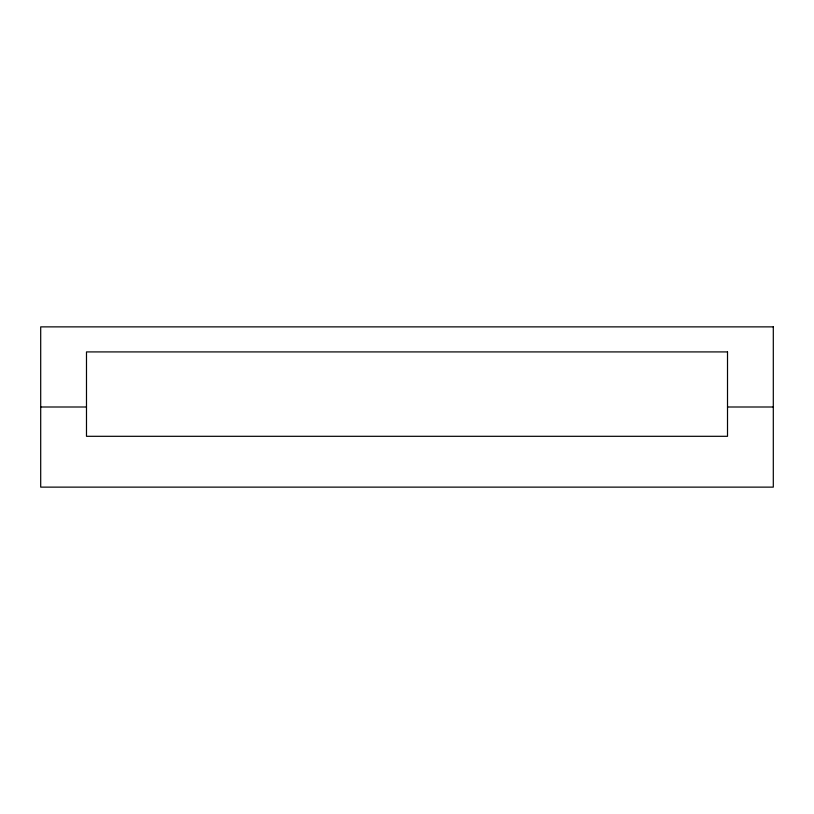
<?xml version="1.0" encoding="UTF-8"?>
<svg xmlns="http://www.w3.org/2000/svg" width="814" height="814" viewBox="0 0 814 814"><rect width="100%" height="100%" fill="white"/><g stroke="black" fill="none" stroke-linecap="round" stroke-linejoin="round"><path stroke-width="1.22" d="M40.7 407L86.488 407M727.513 407L773.3 407M773.3 326.872L40.7 326.872L40.7 487.128L773.3 487.128L773.3 326.872M727.513 351.913L86.488 351.913L86.488 436.304L727.513 436.304L727.513 351.913"/></g></svg>
